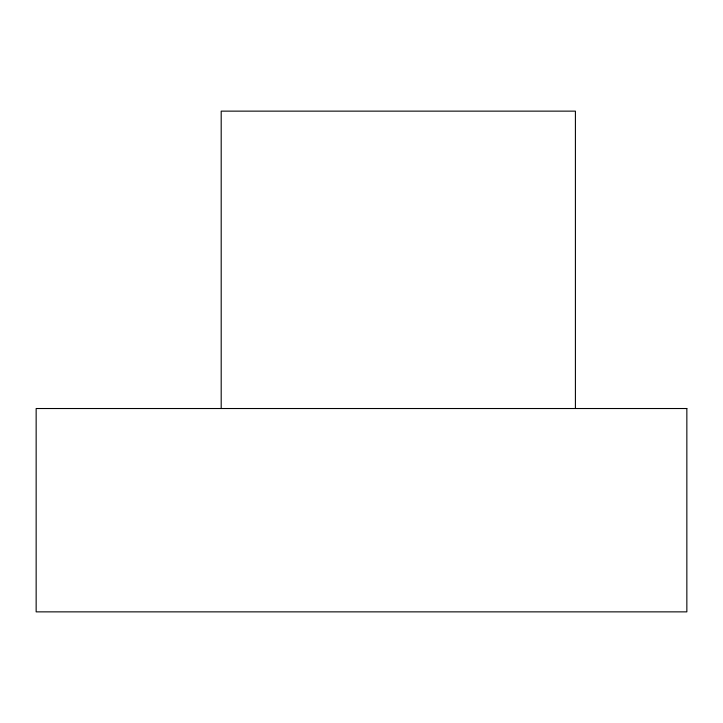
<?xml version="1.0" encoding="UTF-8"?>
<svg xmlns="http://www.w3.org/2000/svg" width="723" height="723" viewBox="0 0 723 723"><rect width="100%" height="100%" fill="white"/><g stroke="black" fill="none" stroke-linecap="round" stroke-linejoin="round"><path stroke-width="1.08" d="M575.409 408.522L575.409 111.134L221.193 111.134L221.193 408.522M686.85 408.522L36.15 408.522L36.15 611.866L686.85 611.866L686.85 408.522"/></g></svg>
